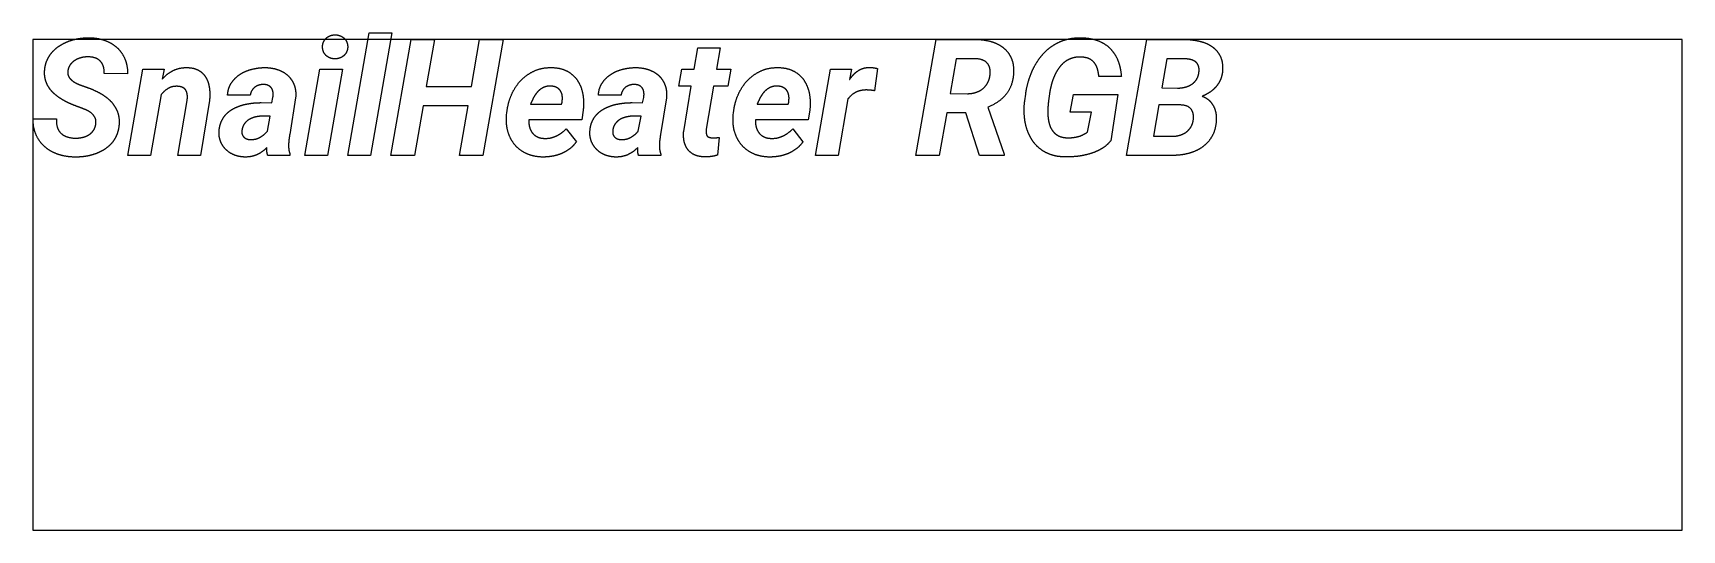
# Model space of a CAD drawing. Header units: millimetres. Extents: x -14.7 to 27.9, y -11 to 1.9.
import ezdxf

# ---------------------------------------------------------------- set-up
doc = ezdxf.new("R2010")
doc.units = ezdxf.units.MM
doc.layers.get('0').update_dxf_attribs({"linetype": 'CONTINUOUS'})

msp = doc.modelspace()

# ---------------------------------------------------------------- linework, layer by layer
for p, q in [((-6.538, -1.292), (-5.987, 1.873)), ((-5.987, 1.873), (-5.404, 1.873)), ((-5.404, 1.873), (-5.952, -1.292)), ((-5.423, -1.292), (-4.902, 1.708)), ((-4.902, 1.708), (-4.298, 1.708)), ((-4.298, 1.708), (-4.51, 0.492)), ((-3.344, 0.492), (-3.134, 1.708)), ((-3.134, 1.708), (-2.53, 1.708)), ((-2.53, 1.708), (-3.049, -1.292)), ((8.131, -1.292), (8.652, 1.708)), ((8.652, 1.708), (9.697, 1.706)), ((13.572, -1.292), (14.094, 1.708)), ((14.094, 1.708), (15.076, 1.706)), ((2.403, 0.937), (2.497, 1.485)), ((2.497, 1.485), (3.081, 1.485)), ((3.081, 1.485), (2.984, 0.937)), ((-12.214, -1.292), (-11.827, 0.937)), ((-11.827, 0.937), (-11.283, 0.939)), ((-11.283, 0.939), (-11.332, 0.676)), ((-7.644, -1.292), (-7.257, 0.937)), ((-7.257, 0.937), (-6.672, 0.937)), ((-6.672, 0.937), (-7.059, -1.292)), ((2.011, 0.5), (2.087, 0.937)), ((2.087, 0.937), (2.403, 0.937)), ((2.984, 0.937), (3.355, 0.937)), ((3.355, 0.937), (3.278, 0.5)), ((5.539, -1.292), (5.926, 0.937)), ((5.926, 0.937), (6.472, 0.939)), ((6.472, 0.939), (6.418, 0.667)), ((7.14, 0.954), (7.065, 0.379)), ((9.169, 1.207), (9.013, 0.307)), ((9.684, 1.205), (9.169, 1.207)), ((14.611, 1.207), (14.479, 0.451)), ((15.064, 1.205), (14.611, 1.207)), ((-12.224, 0.82), (-12.826, 0.822)), ((-4.51, 0.492), (-3.344, 0.492)), ((2.326, 0.5), (2.011, 0.5)), ((2.135, -0.676), (2.326, 0.5)), ((2.907, 0.5), (2.718, -0.616)), ((3.278, 0.5), (2.907, 0.5)), ((13.436, 0.75), (12.855, 0.752)), ((14.479, 0.451), (14.889, 0.447)), ((-11.355, 0.282), (-11.633, -1.292)), ((-10.924, -1.292), (-10.685, 0.132)), ((-10.108, 0.125), (-10.343, -1.292)), ((-9.057, 0.268), (-9.641, 0.266)), ((-8.773, 0.072), (-8.501, 0.068)), ((-8.501, 0.068), (-8.472, 0.202)), ((-7.885, 0.193), (-8.038, -0.752)), ((-1.819, 0.033), (-1.018, 0.033)), ((-1.018, 0.033), (-1.005, 0.088)), ((0.517, 0.268), (-0.066, 0.266)), ((0.802, 0.072), (1.074, 0.068)), ((1.074, 0.068), (1.103, 0.202)), ((1.69, 0.193), (1.537, -0.752)), ((4.032, 0.033), (4.834, 0.033)), ((4.834, 0.033), (4.846, 0.088)), ((6.377, 0.167), (6.12, -1.292)), ((9.013, 0.307), (9.462, 0.303)), ((10.941, 0.117), (10.966, 0.294)), ((11.58, 0.299), (11.555, 0.115)), ((12.116, -0.171), (12.196, 0.284)), ((12.196, 0.284), (13.342, 0.284)), ((13.342, 0.284), (13.16, -0.913)), ((14.405, 0.014), (14.263, -0.796)), ((14.973, 0.012), (14.405, 0.014)), ((-14.662, -0.346), (-14.06, -0.348)), ((-8.54, -0.278), (-8.742, -0.276)), ((-8.612, -0.664), (-8.54, -0.278)), ((-4.595, -0.006), (-4.819, -1.292)), ((-3.43, -0.006), (-4.595, -0.006)), ((-3.653, -1.292), (-3.43, -0.006)), ((-2.437, -0.26), (-2.429, -0.177)), ((-0.498, -0.371), (-1.862, -0.371)), ((-0.459, -0.118), (-0.498, -0.371)), ((1.035, -0.278), (0.833, -0.276)), ((0.962, -0.664), (1.035, -0.278)), ((3.414, -0.26), (3.423, -0.177)), ((5.353, -0.371), (3.989, -0.371)), ((5.392, -0.118), (5.353, -0.371)), ((8.926, -0.194), (8.734, -1.292)), ((9.416, -0.194), (8.926, -0.194)), ((9.771, -1.292), (9.416, -0.194)), ((9.991, -0.041), (10.414, -1.259)), ((12.664, -0.171), (12.116, -0.171)), ((12.563, -0.688), (12.664, -0.171)), ((-0.9, -0.606), (-0.636, -0.938)), ((3.052, -0.826), (3.01, -1.282)), ((4.951, -0.606), (5.215, -0.938)), ((14.263, -0.796), (14.739, -0.798)), ((-8.031, -1.253), (-8.033, -1.292)), ((1.543, -1.253), (1.541, -1.292)), ((10.414, -1.259), (10.414, -1.292)), ((-11.633, -1.292), (-12.214, -1.292)), ((-10.343, -1.292), (-10.924, -1.292)), ((-8.033, -1.292), (-8.604, -1.292)), ((-7.059, -1.292), (-7.644, -1.292)), ((-5.952, -1.292), (-6.538, -1.292)), ((-4.819, -1.292), (-5.423, -1.292)), ((-3.049, -1.292), (-3.653, -1.292)), ((1.541, -1.292), (0.971, -1.292)), ((6.12, -1.292), (5.539, -1.292)), ((8.734, -1.292), (8.131, -1.292)), ((10.414, -1.292), (9.771, -1.292)), ((14.726, -1.292), (13.572, -1.292))]:
    msp.add_line(p, q)
msp.add_lwpolyline([(-14.666, -10.97), (27.912, -10.97), (27.912, 1.708), (-14.666, 1.708)], close=True)
for points in [[(-13.73, 1.665), (-13.603, 1.71), (-13.468, 1.731)], [(-13.468, 1.731), (-13.333, 1.751), (-13.201, 1.749)], [(-13.201, 1.749), (-12.991, 1.745), (-12.812, 1.681)], [(-7.167, 1.632), (-7.143, 1.689), (-7.1, 1.732)], [(-7.1, 1.732), (-7.057, 1.774), (-6.997, 1.799)], [(-6.997, 1.799), (-6.937, 1.823), (-6.869, 1.823)], [(-6.869, 1.823), (-6.803, 1.825), (-6.744, 1.804)], [(-6.744, 1.804), (-6.684, 1.782), (-6.64, 1.743)], [(-6.64, 1.743), (-6.595, 1.704), (-6.568, 1.648)], [(9.697, 1.706), (9.903, 1.702), (10.084, 1.647)], [(12.004, 1.701), (12.186, 1.753), (12.398, 1.749)], [(12.398, 1.749), (12.639, 1.745), (12.824, 1.676)], [(15.076, 1.706), (15.268, 1.702), (15.45, 1.66)], [(-14.304, 1.164), (-14.252, 1.285), (-14.166, 1.381)], [(-14.166, 1.381), (-14.081, 1.477), (-13.969, 1.548)], [(-13.969, 1.548), (-13.856, 1.619), (-13.73, 1.665)], [(-12.812, 1.681), (-12.632, 1.617), (-12.5, 1.498)], [(-12.5, 1.498), (-12.369, 1.378), (-12.295, 1.207)], [(-7.189, 1.504), (-7.191, 1.574), (-7.167, 1.632)], [(-7.161, 1.379), (-7.187, 1.436), (-7.189, 1.504)], [(-7.09, 1.283), (-7.135, 1.323), (-7.161, 1.379)], [(-6.986, 1.223), (-7.044, 1.244), (-7.09, 1.283)], [(-6.63, 1.296), (-6.674, 1.253), (-6.732, 1.229)], [(-6.562, 1.397), (-6.587, 1.339), (-6.63, 1.296)], [(-6.568, 1.648), (-6.542, 1.592), (-6.54, 1.524)], [(-6.54, 1.524), (-6.538, 1.454), (-6.562, 1.397)], [(10.084, 1.647), (10.265, 1.592), (10.397, 1.484)], [(10.397, 1.484), (10.529, 1.376), (10.598, 1.21)], [(11.197, 1.018), (11.285, 1.18), (11.404, 1.316)], [(11.404, 1.316), (11.522, 1.452), (11.673, 1.55)], [(11.673, 1.55), (11.823, 1.648), (12.004, 1.701)], [(12.824, 1.676), (13.01, 1.607), (13.14, 1.479)], [(13.14, 1.479), (13.269, 1.351), (13.344, 1.168)], [(15.45, 1.66), (15.633, 1.619), (15.771, 1.524)], [(15.771, 1.524), (15.909, 1.43), (15.986, 1.277)], [(-14.341, 0.655), (-14.373, 0.764), (-14.365, 0.894)], [(-14.365, 0.894), (-14.357, 1.042), (-14.304, 1.164)], [(-13.766, 0.894), (-13.78, 0.797), (-13.734, 0.728)], [(-13.699, 1.058), (-13.751, 0.989), (-13.766, 0.894)], [(-13.572, 1.171), (-13.646, 1.127), (-13.699, 1.058)], [(-13.409, 1.236), (-13.498, 1.215), (-13.572, 1.171)], [(-13.234, 1.255), (-13.321, 1.257), (-13.409, 1.236)], [(-12.922, 1.138), (-13.024, 1.25), (-13.234, 1.255)], [(-12.826, 0.822), (-12.82, 1.026), (-12.922, 1.138)], [(-12.295, 1.207), (-12.222, 1.036), (-12.224, 0.82)], [(-11.332, 0.676), (-11.204, 0.824), (-11.043, 0.903)], [(-11.043, 0.903), (-10.881, 0.983), (-10.683, 0.978)], [(-10.683, 0.978), (-10.498, 0.974), (-10.379, 0.902)], [(-10.379, 0.902), (-10.261, 0.83), (-10.195, 0.712)], [(-9.306, 0.812), (-9.165, 0.9), (-8.994, 0.94)], [(-8.994, 0.94), (-8.823, 0.981), (-8.658, 0.978)], [(-8.658, 0.978), (-8.483, 0.974), (-8.333, 0.921)], [(-8.333, 0.921), (-8.184, 0.867), (-8.079, 0.767)], [(-6.859, 1.203), (-6.927, 1.201), (-6.986, 1.223)], [(-6.732, 1.229), (-6.791, 1.205), (-6.859, 1.203)], [(-2.074, 0.64), (-1.924, 0.799), (-1.72, 0.892)], [(-1.72, 0.892), (-1.516, 0.985), (-1.267, 0.978)], [(-1.267, 0.978), (-1.032, 0.974), (-0.867, 0.883)], [(-0.867, 0.883), (-0.702, 0.791), (-0.604, 0.64)], [(0.269, 0.812), (0.41, 0.9), (0.581, 0.94)], [(0.581, 0.94), (0.752, 0.981), (0.917, 0.978)], [(0.917, 0.978), (1.092, 0.974), (1.242, 0.921)], [(1.242, 0.921), (1.391, 0.867), (1.496, 0.767)], [(3.778, 0.64), (3.927, 0.799), (4.131, 0.892)], [(4.131, 0.892), (4.335, 0.985), (4.585, 0.978)], [(4.585, 0.978), (4.82, 0.974), (4.984, 0.883)], [(4.984, 0.883), (5.149, 0.791), (5.248, 0.64)], [(6.518, 0.794), (6.573, 0.853), (6.637, 0.895)], [(6.637, 0.895), (6.701, 0.937), (6.776, 0.96)], [(6.776, 0.96), (6.851, 0.983), (6.938, 0.983)], [(6.938, 0.983), (6.991, 0.983), (7.041, 0.974)], [(7.041, 0.974), (7.09, 0.966), (7.14, 0.954)], [(9.979, 1.084), (9.886, 1.197), (9.684, 1.205)], [(10.043, 0.77), (10.072, 0.97), (9.979, 1.084)], [(10.598, 1.21), (10.667, 1.044), (10.651, 0.818)], [(11.05, 0.671), (11.108, 0.855), (11.197, 1.018)], [(11.811, 0.949), (11.747, 0.855), (11.7, 0.747)], [(11.959, 1.111), (11.875, 1.042), (11.811, 0.949)], [(12.151, 1.217), (12.043, 1.18), (11.959, 1.111)], [(12.39, 1.25), (12.258, 1.255), (12.151, 1.217)], [(12.594, 1.21), (12.509, 1.246), (12.39, 1.25)], [(12.733, 1.109), (12.678, 1.174), (12.594, 1.21)], [(12.816, 0.954), (12.787, 1.044), (12.733, 1.109)], [(12.855, 0.752), (12.845, 0.863), (12.816, 0.954)], [(13.344, 1.168), (13.418, 0.985), (13.436, 0.75)], [(15.232, 1.183), (15.157, 1.203), (15.064, 1.205)], [(15.359, 1.122), (15.307, 1.164), (15.232, 1.183)], [(15.431, 1.01), (15.41, 1.079), (15.359, 1.122)], [(15.437, 0.84), (15.451, 0.941), (15.431, 1.01)], [(15.986, 1.277), (16.063, 1.125), (16.049, 0.902)], [(16.049, 0.902), (16.041, 0.777), (15.998, 0.675)], [(-14.25, 0.456), (-14.31, 0.546), (-14.341, 0.655)], [(-14.107, 0.293), (-14.19, 0.367), (-14.25, 0.456)], [(-13.734, 0.728), (-13.687, 0.659), (-13.611, 0.611)], [(-13.611, 0.611), (-13.535, 0.562), (-13.446, 0.53)], [(-13.446, 0.53), (-13.358, 0.498), (-13.288, 0.474)], [(-13.288, 0.474), (-13.119, 0.414), (-12.961, 0.332)], [(-11.175, 0.439), (-11.275, 0.379), (-11.355, 0.282)], [(-10.945, 0.494), (-11.075, 0.498), (-11.175, 0.439)], [(-10.803, 0.465), (-10.858, 0.492), (-10.945, 0.494)], [(-10.718, 0.391), (-10.747, 0.439), (-10.803, 0.465)], [(-10.195, 0.712), (-10.129, 0.593), (-10.11, 0.441)], [(-10.11, 0.441), (-10.092, 0.288), (-10.108, 0.125)], [(-9.641, 0.266), (-9.632, 0.451), (-9.54, 0.587)], [(-9.54, 0.587), (-9.447, 0.723), (-9.306, 0.812)], [(-8.936, 0.473), (-9.031, 0.402), (-9.057, 0.268)], [(-8.705, 0.54), (-8.841, 0.544), (-8.936, 0.473)], [(-8.578, 0.51), (-8.629, 0.538), (-8.705, 0.54)], [(-8.5, 0.437), (-8.528, 0.482), (-8.578, 0.51)], [(-8.466, 0.33), (-8.472, 0.391), (-8.5, 0.437)], [(-8.079, 0.767), (-7.974, 0.667), (-7.92, 0.523)], [(-7.92, 0.523), (-7.867, 0.379), (-7.885, 0.193)], [(-2.314, 0.268), (-2.223, 0.48), (-2.074, 0.64)], [(-1.486, 0.463), (-1.568, 0.424), (-1.631, 0.357)], [(-1.298, 0.5), (-1.405, 0.503), (-1.486, 0.463)], [(-1.144, 0.463), (-1.207, 0.496), (-1.298, 0.5)], [(-1.045, 0.375), (-1.082, 0.43), (-1.144, 0.463)], [(-0.604, 0.64), (-0.505, 0.488), (-0.47, 0.291)], [(-0.066, 0.266), (-0.057, 0.451), (0.035, 0.587)], [(0.035, 0.587), (0.128, 0.723), (0.269, 0.812)], [(0.639, 0.473), (0.544, 0.402), (0.517, 0.268)], [(0.87, 0.54), (0.734, 0.544), (0.639, 0.473)], [(0.996, 0.51), (0.946, 0.538), (0.87, 0.54)], [(1.075, 0.437), (1.047, 0.482), (0.996, 0.51)], [(1.109, 0.33), (1.103, 0.391), (1.075, 0.437)], [(1.496, 0.767), (1.601, 0.667), (1.655, 0.523)], [(1.655, 0.523), (1.708, 0.379), (1.69, 0.193)], [(3.538, 0.268), (3.629, 0.48), (3.778, 0.64)], [(4.365, 0.463), (4.284, 0.424), (4.221, 0.357)], [(4.554, 0.5), (4.447, 0.503), (4.365, 0.463)], [(4.707, 0.463), (4.644, 0.496), (4.554, 0.5)], [(4.806, 0.375), (4.77, 0.43), (4.707, 0.463)], [(5.248, 0.64), (5.347, 0.488), (5.382, 0.291)], [(6.418, 0.667), (6.464, 0.735), (6.518, 0.794)], [(9.846, 0.423), (9.923, 0.482), (9.975, 0.568)], [(9.975, 0.568), (10.026, 0.655), (10.043, 0.77)], [(10.651, 0.818), (10.628, 0.496), (10.457, 0.285)], [(10.966, 0.294), (10.993, 0.488), (11.05, 0.671)], [(11.625, 0.524), (11.596, 0.41), (11.58, 0.299)], [(11.7, 0.747), (11.654, 0.639), (11.625, 0.524)], [(14.889, 0.447), (14.986, 0.449), (15.077, 0.472)], [(15.077, 0.472), (15.169, 0.494), (15.243, 0.541)], [(15.243, 0.541), (15.318, 0.587), (15.369, 0.661)], [(15.369, 0.661), (15.421, 0.735), (15.437, 0.84)], [(15.888, 0.491), (15.82, 0.41), (15.728, 0.347)], [(15.998, 0.675), (15.956, 0.573), (15.888, 0.491)], [(-13.925, 0.16), (-14.023, 0.22), (-14.107, 0.293)], [(-13.721, 0.053), (-13.827, 0.101), (-13.925, 0.16)], [(-13.508, -0.033), (-13.615, 0.006), (-13.721, 0.053)], [(-12.961, 0.332), (-12.803, 0.249), (-12.684, 0.135)], [(-12.684, 0.135), (-12.564, 0.02), (-12.497, -0.133)], [(-10.682, 0.278), (-10.689, 0.344), (-10.718, 0.391)], [(-10.685, 0.132), (-10.675, 0.212), (-10.682, 0.278)], [(-9.494, -0.086), (-9.389, -0.029), (-9.271, 0.006)], [(-9.271, 0.006), (-9.152, 0.041), (-9.025, 0.056)], [(-9.025, 0.056), (-8.897, 0.072), (-8.773, 0.072)], [(-8.472, 0.202), (-8.46, 0.27), (-8.466, 0.33)], [(-2.429, -0.177), (-2.404, 0.055), (-2.314, 0.268)], [(-1.739, 0.205), (-1.784, 0.119), (-1.819, 0.033)], [(-1.631, 0.357), (-1.693, 0.29), (-1.739, 0.205)], [(-1, 0.245), (-1.009, 0.319), (-1.045, 0.375)], [(-1.005, 0.088), (-0.991, 0.171), (-1, 0.245)], [(-0.47, 0.291), (-0.435, 0.095), (-0.459, -0.118)], [(0.081, -0.086), (0.186, -0.029), (0.304, 0.006)], [(0.304, 0.006), (0.423, 0.041), (0.55, 0.056)], [(0.55, 0.056), (0.678, 0.072), (0.802, 0.072)], [(1.103, 0.202), (1.115, 0.27), (1.109, 0.33)], [(3.423, -0.177), (3.447, 0.055), (3.538, 0.268)], [(4.113, 0.205), (4.068, 0.119), (4.032, 0.033)], [(4.221, 0.357), (4.158, 0.29), (4.113, 0.205)], [(4.851, 0.245), (4.842, 0.319), (4.806, 0.375)], [(4.846, 0.088), (4.861, 0.171), (4.851, 0.245)], [(5.382, 0.291), (5.417, 0.095), (5.392, -0.118)], [(6.593, 0.347), (6.47, 0.29), (6.377, 0.167)], [(6.87, 0.399), (6.715, 0.404), (6.593, 0.347)], [(6.969, 0.393), (6.919, 0.399), (6.87, 0.399)], [(7.065, 0.379), (7.018, 0.387), (6.969, 0.393)], [(9.462, 0.303), (9.573, 0.305), (9.671, 0.335)], [(9.671, 0.335), (9.769, 0.364), (9.846, 0.423)], [(10.457, 0.285), (10.286, 0.074), (9.991, -0.041)], [(10.93, -0.246), (10.918, -0.068), (10.941, 0.117)], [(11.555, 0.115), (11.543, 0.016), (11.538, -0.092)], [(15.24, -0.1), (15.161, 0.004), (14.973, 0.012)], [(15.728, 0.347), (15.635, 0.284), (15.524, 0.237)], [(15.524, 0.237), (15.625, 0.202), (15.696, 0.137)], [(15.696, 0.137), (15.767, 0.072), (15.812, -0.013)], [(-14.583, -0.766), (-14.666, -0.583), (-14.662, -0.346)], [(-14.06, -0.348), (-14.071, -0.598), (-13.944, -0.719)], [(-13.336, -0.099), (-13.426, -0.064), (-13.508, -0.033)], [(-13.176, -0.185), (-13.246, -0.134), (-13.336, -0.099)], [(-13.067, -0.309), (-13.106, -0.235), (-13.176, -0.185)], [(-13.044, -0.491), (-13.028, -0.383), (-13.067, -0.309)], [(-12.497, -0.133), (-12.43, -0.287), (-12.443, -0.486)], [(-9.861, -0.682), (-9.855, -0.536), (-9.806, -0.424)], [(-9.806, -0.424), (-9.758, -0.311), (-9.679, -0.227)], [(-9.679, -0.227), (-9.599, -0.142), (-9.494, -0.086)], [(-9.081, -0.361), (-9.154, -0.404), (-9.206, -0.472)], [(-8.919, -0.298), (-9.008, -0.318), (-9.081, -0.361)], [(-8.742, -0.276), (-8.831, -0.278), (-8.919, -0.298)], [(-2.402, -0.677), (-2.458, -0.482), (-2.437, -0.26)], [(-1.862, -0.371), (-1.869, -0.47), (-1.846, -0.557)], [(-0.286, -0.682), (-0.28, -0.536), (-0.232, -0.424)], [(-0.232, -0.424), (-0.183, -0.311), (-0.104, -0.227)], [(-0.104, -0.227), (-0.025, -0.142), (0.081, -0.086)], [(0.494, -0.361), (0.421, -0.404), (0.369, -0.472)], [(0.655, -0.298), (0.567, -0.318), (0.494, -0.361)], [(0.833, -0.276), (0.744, -0.278), (0.655, -0.298)], [(3.449, -0.677), (3.394, -0.482), (3.414, -0.26)], [(3.989, -0.371), (3.983, -0.47), (4.006, -0.557)], [(10.99, -0.585), (10.941, -0.425), (10.93, -0.246)], [(11.538, -0.092), (11.532, -0.2), (11.543, -0.305)], [(11.543, -0.305), (11.553, -0.41), (11.584, -0.505)], [(15.223, -0.571), (15.274, -0.495), (15.291, -0.39)], [(15.291, -0.39), (15.32, -0.204), (15.24, -0.1)], [(15.886, -0.396), (15.87, -0.637), (15.77, -0.808)], [(15.812, -0.013), (15.857, -0.097), (15.875, -0.196)], [(15.875, -0.196), (15.892, -0.295), (15.886, -0.396)], [(-14.354, -1.074), (-14.499, -0.948), (-14.583, -0.766)], [(-13.944, -0.719), (-13.817, -0.841), (-13.568, -0.845)], [(-13.568, -0.845), (-13.479, -0.845), (-13.393, -0.826)], [(-13.393, -0.826), (-13.306, -0.808), (-13.234, -0.766)], [(-13.234, -0.766), (-13.162, -0.723), (-13.111, -0.655)], [(-13.111, -0.655), (-13.061, -0.587), (-13.044, -0.491)], [(-12.504, -0.76), (-12.554, -0.882), (-12.636, -0.977)], [(-12.443, -0.486), (-12.453, -0.637), (-12.504, -0.76)], [(-9.816, -0.946), (-9.867, -0.826), (-9.861, -0.682)], [(-9.27, -0.639), (-9.286, -0.75), (-9.223, -0.815)], [(-9.206, -0.472), (-9.257, -0.54), (-9.27, -0.639)], [(-9.223, -0.815), (-9.161, -0.88), (-9.051, -0.882)], [(-9.051, -0.882), (-8.919, -0.886), (-8.807, -0.824)], [(-8.807, -0.824), (-8.695, -0.763), (-8.612, -0.664)], [(-8.038, -0.752), (-8.048, -0.814), (-8.056, -0.878)], [(-2.225, -1.016), (-2.347, -0.872), (-2.402, -0.677)], [(-1.846, -0.557), (-1.823, -0.643), (-1.773, -0.708)], [(-1.773, -0.708), (-1.722, -0.773), (-1.644, -0.811)], [(-1.644, -0.811), (-1.566, -0.849), (-1.461, -0.851)], [(-1.461, -0.851), (-1.294, -0.857), (-1.154, -0.79)], [(-1.154, -0.79), (-1.014, -0.723), (-0.9, -0.606)], [(-0.241, -0.946), (-0.292, -0.826), (-0.286, -0.682)], [(0.305, -0.639), (0.289, -0.75), (0.351, -0.815)], [(0.369, -0.472), (0.318, -0.54), (0.305, -0.639)], [(0.351, -0.815), (0.414, -0.88), (0.524, -0.882)], [(0.524, -0.882), (0.655, -0.886), (0.768, -0.824)], [(0.768, -0.824), (0.88, -0.763), (0.962, -0.664)], [(1.537, -0.752), (1.527, -0.814), (1.519, -0.878)], [(2.15, -0.939), (2.122, -0.82), (2.135, -0.676)], [(2.718, -0.616), (2.706, -0.721), (2.734, -0.777)], [(2.734, -0.777), (2.763, -0.833), (2.875, -0.837)], [(2.875, -0.837), (2.92, -0.841), (2.963, -0.836)], [(2.963, -0.836), (3.006, -0.831), (3.052, -0.826)], [(3.627, -1.016), (3.505, -0.872), (3.449, -0.677)], [(4.006, -0.557), (4.028, -0.643), (4.079, -0.708)], [(4.079, -0.708), (4.129, -0.773), (4.208, -0.811)], [(4.208, -0.811), (4.286, -0.849), (4.391, -0.851)], [(4.391, -0.851), (4.558, -0.857), (4.698, -0.79)], [(4.698, -0.79), (4.838, -0.723), (4.951, -0.606)], [(11.122, -0.881), (11.038, -0.746), (10.99, -0.585)], [(11.584, -0.505), (11.615, -0.6), (11.673, -0.672)], [(11.673, -0.672), (11.73, -0.744), (11.82, -0.788)], [(11.82, -0.788), (11.91, -0.833), (12.039, -0.835)], [(12.039, -0.835), (12.182, -0.839), (12.313, -0.806)], [(12.313, -0.806), (12.445, -0.773), (12.563, -0.688)], [(14.739, -0.798), (14.837, -0.798), (14.93, -0.773)], [(14.93, -0.773), (15.023, -0.748), (15.097, -0.698)], [(15.097, -0.698), (15.171, -0.647), (15.223, -0.571)], [(15.77, -0.808), (15.67, -0.979), (15.511, -1.087)], [(-14.012, -1.265), (-14.209, -1.199), (-14.354, -1.074)], [(-13.59, -1.335), (-13.815, -1.331), (-14.012, -1.265)], [(-13.06, -1.252), (-13.185, -1.296), (-13.32, -1.317)], [(-12.827, -1.14), (-12.935, -1.208), (-13.06, -1.252)], [(-12.636, -0.977), (-12.719, -1.072), (-12.827, -1.14)], [(-9.673, -1.151), (-9.764, -1.065), (-9.816, -0.946)], [(-9.458, -1.284), (-9.581, -1.236), (-9.673, -1.151)], [(-8.885, -1.273), (-9.027, -1.337), (-9.196, -1.333)], [(-8.627, -1.09), (-8.744, -1.208), (-8.885, -1.273)], [(-8.625, -1.192), (-8.629, -1.144), (-8.627, -1.09)], [(-8.604, -1.292), (-8.621, -1.241), (-8.625, -1.192)], [(-8.066, -1.006), (-8.068, -1.07), (-8.061, -1.132)], [(-8.056, -0.878), (-8.064, -0.942), (-8.066, -1.006)], [(-8.061, -1.132), (-8.054, -1.195), (-8.031, -1.253)], [(-1.923, -1.245), (-2.104, -1.16), (-2.225, -1.016)], [(-1.512, -1.333), (-1.743, -1.329), (-1.923, -1.245)], [(-1.023, -1.244), (-1.139, -1.292), (-1.265, -1.314)], [(-0.806, -1.119), (-0.906, -1.195), (-1.023, -1.244)], [(-0.636, -0.938), (-0.707, -1.043), (-0.806, -1.119)], [(-0.098, -1.151), (-0.189, -1.065), (-0.241, -0.946)], [(0.117, -1.284), (-0.006, -1.236), (-0.098, -1.151)], [(0.689, -1.273), (0.548, -1.337), (0.379, -1.333)], [(0.948, -1.09), (0.831, -1.208), (0.689, -1.273)], [(0.95, -1.192), (0.946, -1.144), (0.948, -1.09)], [(0.971, -1.292), (0.954, -1.241), (0.95, -1.192)], [(1.519, -0.878), (1.51, -0.942), (1.508, -1.006)], [(1.508, -1.006), (1.506, -1.07), (1.514, -1.132)], [(1.514, -1.132), (1.521, -1.195), (1.543, -1.253)], [(2.245, -1.144), (2.178, -1.057), (2.15, -0.939)], [(2.42, -1.279), (2.312, -1.23), (2.245, -1.144)], [(3.928, -1.245), (3.748, -1.16), (3.627, -1.016)], [(4.339, -1.333), (4.109, -1.329), (3.928, -1.245)], [(4.829, -1.244), (4.712, -1.292), (4.587, -1.314)], [(5.045, -1.119), (4.945, -1.195), (4.829, -1.244)], [(5.215, -0.938), (5.145, -1.043), (5.045, -1.119)], [(11.332, -1.116), (11.207, -1.016), (11.122, -0.881)], [(11.62, -1.273), (11.456, -1.216), (11.332, -1.116)], [(11.99, -1.331), (11.784, -1.329), (11.62, -1.273)], [(12.625, -1.249), (12.466, -1.296), (12.301, -1.315)], [(12.923, -1.119), (12.783, -1.201), (12.625, -1.249)], [(13.16, -0.913), (13.063, -1.037), (12.923, -1.119)], [(15.15, -1.245), (14.947, -1.294), (14.726, -1.292)], [(15.511, -1.087), (15.353, -1.195), (15.15, -1.245)], [(-13.32, -1.317), (-13.454, -1.337), (-13.59, -1.335)], [(-9.196, -1.333), (-9.336, -1.331), (-9.458, -1.284)], [(-1.265, -1.314), (-1.391, -1.335), (-1.512, -1.333)], [(0.379, -1.333), (0.239, -1.331), (0.117, -1.284)], [(2.677, -1.329), (2.528, -1.327), (2.42, -1.279)], [(2.847, -1.32), (2.763, -1.331), (2.677, -1.329)], [(3.01, -1.282), (2.93, -1.309), (2.847, -1.32)], [(4.587, -1.314), (4.461, -1.335), (4.339, -1.333)], [(12.301, -1.315), (12.136, -1.333), (11.99, -1.331)]]:
    msp.add_open_spline(points, degree=2)

doc.saveas('drawing.dxf')
